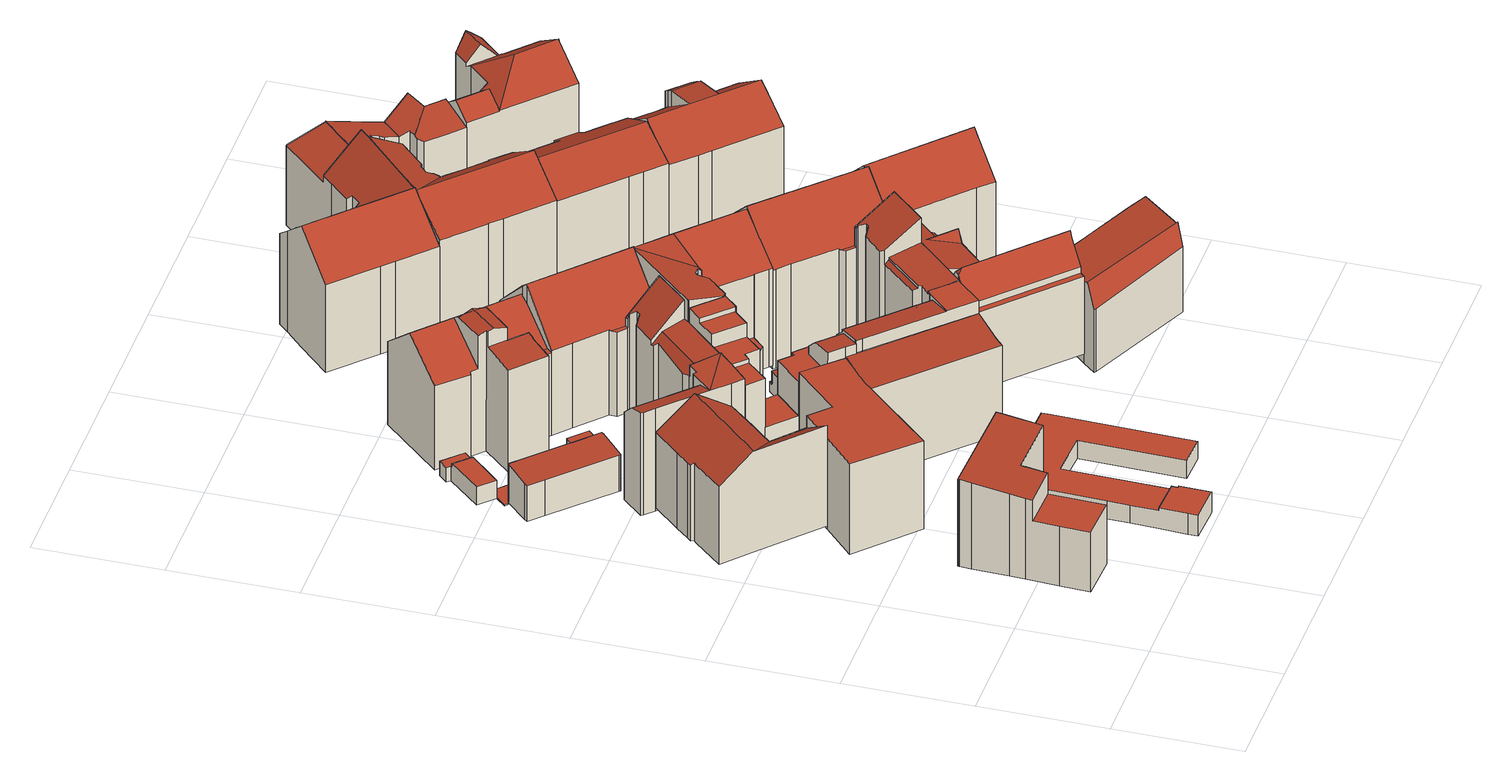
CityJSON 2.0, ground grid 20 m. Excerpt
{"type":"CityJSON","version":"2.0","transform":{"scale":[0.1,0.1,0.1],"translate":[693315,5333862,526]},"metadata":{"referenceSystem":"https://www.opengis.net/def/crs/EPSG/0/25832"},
"CityObjects":{
"building1":{"type":"Building","attributes":{"Gemeindeschluessel":"09162000","HoeheDach":"543.797","HoeheGrund":"528.721","Methode":"2000","NiedrigsteTraufeDesGebaeudes":"539.010","Geometrietyp2DReferenz":"3000","function":"31001_1000","roofType":"1000","measuredHeight":15.08,"storeysAboveGround":4},"geometry":[{"type":"MultiSurface","lod":"2","boundaries":[[[0,1,2,3]],[[4,5,6,7]],[[8,9,10,11]],[[12,13,5,4]],[[14,15,13,12]],[[16,17,18,19,20,8,11,21,22,23,14,12,4,7,24]],[[16,25,26,17]],[[23,27,15,14]],[[1,28,6,5,13,15,27,29,30,10,9,31,32,2]],[[0,3,33,26,25]],[[19,32,31,20]],[[17,26,33,18]],[[20,31,9,8]],[[0,25,16,24,28,1]],[[11,10,30,21]],[[21,30,29,22]],[[22,29,27,23]],[[7,6,28,24]],[[19,18,33,3,2,32]]],"semantics":{"surfaces":[{"type":"WallSurface"},{"type":"GroundSurface"},{"type":"RoofSurface"}],"values":[0,0,0,0,0,1,0,0,2,2,0,0,0,0,0,0,0,0,0]}}]},
"building2":{"type":"Building","attributes":{"Gemeindeschluessel":"09162000","HoeheDach":"545.971","HoeheGrund":"528.420","Methode":"1000","NiedrigsteTraufeDesGebaeudes":"541.492","Geometrietyp2DReferenz":"3000","function":"31001_1000","roofType":"3100","measuredHeight":17.55,"storeysAboveGround":4},"geometry":[{"type":"MultiSurface","lod":"2","boundaries":[[[34,35,36,37]],[[38,39,37,36]],[[40,41,42,43,44,45]],[[42,41,46,47]],[[47,46,35,34]],[[48,49,50,51]],[[52,38,36,53]],[[54,55,56,57]],[[58,59,39,38,52,60]],[[61,62,58,60,63,64,65,66,67]],[[57,56,49,48]],[[66,68,55,54,69,67]],[[47,34,37,39,59,58,62,61,67,69,54,57,48,51,44,43,42]],[[65,70,40,45,50,49,56,55,68,66]],[[64,53,36,35,46,41,40,70,65]],[[51,50,45,44]],[[63,60,52,53,64]]],"semantics":{"surfaces":[{"type":"WallSurface"},{"type":"RoofSurface"},{"type":"GroundSurface"}],"values":[0,0,0,0,0,0,1,0,0,0,0,0,2,1,1,0,1]}}]},
"building3":{"type":"Building","attributes":{"Gemeindeschluessel":"09162000","HoeheDach":"543.574","HoeheGrund":"527.935","Methode":"2000","NiedrigsteTraufeDesGebaeudes":"543.167","Geometrietyp2DReferenz":"3000","function":"31001_9998","roofType":"1000","measuredHeight":15.64,"storeysAboveGround":4},"geometry":[{"type":"MultiSurface","lod":"2","boundaries":[[[71,72,73,74,75,76,77,78,79,80]],[[81,82,83,84,85,86,87,88,89,90]],[[77,84,83,78]],[[73,88,87,74]],[[72,89,88,73]],[[71,90,89,72]],[[78,83,82,79]],[[74,87,86,75]],[[79,82,81,80]],[[75,86,85,76]],[[76,85,84,77]],[[80,81,90,71]]],"semantics":{"surfaces":[{"type":"GroundSurface"},{"type":"RoofSurface"},{"type":"WallSurface"}],"values":[0,1,2,2,2,2,2,2,2,2,2,2]}}]},
"building4":{"type":"Building","attributes":{"Gemeindeschluessel":"09162000","HoeheDach":"534.843","HoeheGrund":"527.980","Methode":"1000","NiedrigsteTraufeDesGebaeudes":"534.165","Geometrietyp2DReferenz":"3000","function":"31001_9998","roofType":"1000","measuredHeight":6.86,"storeysAboveGround":2},"geometry":[{"type":"MultiSurface","lod":"2","boundaries":[[[91,92,93,94]],[[95,96,97,98]],[[99,100,101,102,103,104,105,95,98,106,107,91,94]],[[103,108,109,104]],[[93,92,110,111,97,96,112,109,108,113,114,115,116]],[[106,111,110,107]],[[105,112,96,95]],[[102,113,108,103]],[[101,114,113,102]],[[98,97,111,106]],[[104,109,112,105]],[[107,110,92,91]],[[99,116,115,100]],[[100,115,114,101]],[[94,93,116,99]]],"semantics":{"surfaces":[{"type":"WallSurface"},{"type":"GroundSurface"},{"type":"RoofSurface"}],"values":[0,0,1,0,2,0,0,0,0,0,0,0,0,0,0]}}]},
"building5":{"type":"Building","attributes":{"Gemeindeschluessel":"09162000","HoeheDach":"532.350","HoeheGrund":"528.770","Methode":"2000","NiedrigsteTraufeDesGebaeudes":"531.860","Geometrietyp2DReferenz":"3000","function":"31001_2000","roofType":"1000","measuredHeight":3.58},"geometry":[{"type":"MultiSurface","lod":"2","boundaries":[[[117,118,119,120]],[[121,122,123,124,125,126,127,128,129,130,131,132,133,134,135,136]],[[137,138,139,140,141,142]],[[143,144,145,146,118,117]],[[147,126,125,148]],[[139,138,145,144]],[[149,130,129,150]],[[119,151,136,135,152,153,120]],[[152,135,134,154]],[[150,129,128,155]],[[125,124,156,148]],[[157,131,130,149]],[[136,151,158,121]],[[147,159,155,128,127,126]],[[156,124,123,160]],[[141,161,162,160,123,122,121,158,142]],[[163,132,131,157]],[[150,155,159,147,148,156,160,162,161,141,140,139,144,143,117,120,153,152,154,164,163,157,149]],[[146,145,138,137,142,158,151,119,118]],[[134,133,132,163,164,154]]],"semantics":{"surfaces":[{"type":"WallSurface"},{"type":"RoofSurface"},{"type":"GroundSurface"}],"values":[0,1,0,0,0,0,0,0,0,0,0,0,0,0,0,0,0,2,1,0]}}]},
"building6":{"type":"Building","attributes":{"Gemeindeschluessel":"09162000","HoeheDach":"530.840","HoeheGrund":"527.730","Methode":"2000","NiedrigsteTraufeDesGebaeudes":"530.220","Geometrietyp2DReferenz":"3000","function":"31001_2000","roofType":"1000","measuredHeight":3.11},"geometry":[{"type":"MultiSurface","lod":"2","boundaries":[[[165,166,167,168]],[[169,170,171,172,173,174,175]],[[169,175,166,165]],[[176,177,173,172,178,179,180]],[[181,176,180,182]],[[167,183,177,176,181,184,168]],[[185,179,178,186]],[[182,180,179,185]],[[177,183,174,173]],[[171,170,169,165,168,184,181,182,185,186]],[[166,175,174,183,167]],[[186,178,172,171]]],"semantics":{"surfaces":[{"type":"WallSurface"},{"type":"RoofSurface"},{"type":"GroundSurface"}],"values":[0,0,0,1,0,0,0,0,0,2,1,0]}}]},
"building7":{"type":"Building","attributes":{"Gemeindeschluessel":"09162000","HoeheDach":"531.437","HoeheGrund":"527.657","Methode":"9999","NiedrigsteTraufeDesGebaeudes":"527.860","Geometrietyp2DReferenz":"3000","function":"31001_2000","roofType":"1000","measuredHeight":3.78},"geometry":[{"type":"MultiSurface","lod":"2","boundaries":[[[187,188,189,190,191,192]],[[190,189,193,194]],[[195,196,197,198]],[[199,200,201,202]],[[169,195,198,203,187,192,199,202,165]],[[169,204,194,193,196,195]],[[192,191,200,199]],[[165,205,204,169]],[[200,191,190,194,204,205,201]],[[188,206,197,196,193,189]],[[198,197,206,203]],[[203,206,188,187]],[[202,201,205,165]]],"semantics":{"surfaces":[{"type":"WallSurface"},{"type":"GroundSurface"},{"type":"RoofSurface"}],"values":[0,0,0,0,1,0,0,0,2,2,0,0,0]}}]},
"building8":{"type":"Building","attributes":{"Gemeindeschluessel":"09162000","HoeheDach":"531.161","HoeheGrund":"528.140","Methode":"1000","NiedrigsteTraufeDesGebaeudes":"531.161","Geometrietyp2DReferenz":"3000","function":"31001_2000","roofType":"1000","measuredHeight":3.02},"geometry":[{"type":"MultiSurface","lod":"2","boundaries":[[[207,208,209,210]],[[211,212,213,214]],[[209,208,213,212,215,216,217,218]],[[219,218,217,220]],[[221,216,215,222]],[[210,209,218,219]],[[222,215,212,211]],[[214,213,208,207]],[[220,217,216,221]],[[219,220,221,222,211,214,207,210]]],"semantics":{"surfaces":[{"type":"WallSurface"},{"type":"RoofSurface"},{"type":"GroundSurface"}],"values":[0,0,1,0,0,0,0,0,0,2]}}]},
"building9":{"type":"Building","attributes":{"Gemeindeschluessel":"09162000","HoeheDach":"535.670","HoeheGrund":"527.863","Methode":"2000","NiedrigsteTraufeDesGebaeudes":"535.670","Geometrietyp2DReferenz":"3000","function":"31001_9998","roofType":"1000","measuredHeight":7.81,"storeysAboveGround":2},"geometry":[{"type":"MultiSurface","lod":"2","boundaries":[[[223,224,225,226,227,228,229]],[[223,230,231,224]],[[227,232,233,228]],[[229,234,230,223]],[[232,227,226,235]],[[230,234,233,232,235,236,231]],[[228,233,234,229]],[[231,236,235,226,225,224]]],"semantics":{"surfaces":[{"type":"GroundSurface"},{"type":"WallSurface"},{"type":"RoofSurface"}],"values":[0,1,1,1,1,2,1,1]}}]},
"building10":{"type":"Building","attributes":{"Gemeindeschluessel":"09162000","HoeheDach":"545.076","HoeheGrund":"527.188","Methode":"2000","NiedrigsteTraufeDesGebaeudes":"541.640","Geometrietyp2DReferenz":"3000","function":"31001_9998","roofType":"1000","measuredHeight":17.89,"storeysAboveGround":4},"geometry":[{"type":"MultiSurface","lod":"2","boundaries":[[[237,238,239,240]],[[241,242,243,244,245]],[[241,245,246,247]],[[237,240,248,249,250,251,252,253,254,255,256]],[[249,257,258,250]],[[246,245,244,259,260]],[[252,261,262,253]],[[253,262,263,254]],[[251,264,261,252]],[[265,248,240,239]],[[254,263,247,255]],[[265,239,238,259,244,243]],[[241,247,263,262,261,264,258,257,242]],[[249,248,265,243,242,257]],[[237,256,260,259,238]],[[250,258,264,251]],[[256,255,247,246,260]]],"semantics":{"surfaces":[{"type":"WallSurface"},{"type":"GroundSurface"},{"type":"RoofSurface"}],"values":[0,0,0,1,0,2,0,0,0,0,0,2,2,0,0,0,0]}}]},
"building11":{"type":"Building","attributes":{"Gemeindeschluessel":"09162000","HoeheDach":"548.130","HoeheGrund":"527.167","Methode":"2000","NiedrigsteTraufeDesGebaeudes":"544.210","Geometrietyp2DReferenz":"3000","function":"31001_9998","roofType":"1000","measuredHeight":20.96,"storeysAboveGround":4},"geometry":[{"type":"MultiSurface","lod":"2","boundaries":[[[266,267,268,269]],[[270,271,272,273]],[[274,275,276,277,278,279]],[[280,281,282,283]],[[284,285,286,287,288,289,290,291,292,293]],[[294,295,272,271,276,275,274]],[[296,297,298,299]],[[298,283,282,300,301,302,303,267,266,304,305,306,299]],[[291,290,302,301]],[[290,289,303,302]],[[284,293,307,308]],[[297,280,283,298]],[[289,288,279,278,277,309,268,267,303]],[[292,291,301,300]],[[281,310,307,293,292,300,282]],[[268,309,277,276,271,270,311,312,269]],[[313,314,315,287,286,285,284,308,316,317,296,299,306,305,304,266,269,312,311,270,273]],[[296,317,316,310,281,280,297]],[[308,307,310,316]],[[315,314,294,274,279,288,287]],[[314,313,273,272,295,294]]],"semantics":{"surfaces":[{"type":"WallSurface"},{"type":"RoofSurface"},{"type":"GroundSurface"}],"values":[0,0,0,0,0,1,0,0,1,0,0,1,1,0,1,0,2,0,0,0,0]}}]},
"building12":{"type":"Building","attributes":{"Gemeindeschluessel":"09162000","HoeheDach":"543.468","HoeheGrund":"527.740","Methode":"2000","NiedrigsteTraufeDesGebaeudes":"543.067","Geometrietyp2DReferenz":"3000","function":"31001_9998","roofType":"1000","measuredHeight":15.73,"storeysAboveGround":4},"geometry":[{"type":"MultiSurface","lod":"2","boundaries":[[[318,319,320,321]],[[322,323,324,325]],[[326,327,320,319]],[[325,324,327,326]],[[328,329,330,331]],[[329,332,333,330]],[[332,318,321,333]],[[322,328,331,323]],[[330,333,321,320,327,324,323,331]],[[332,329,328,322,325,326,319,318]]],"semantics":{"surfaces":[{"type":"WallSurface"},{"type":"RoofSurface"},{"type":"GroundSurface"}],"values":[0,0,0,0,0,0,0,0,1,2]}}]},
"building13":{"type":"Building","attributes":{"Gemeindeschluessel":"09162000","HoeheDach":"549.740","HoeheGrund":"527.782","Methode":"2000","NiedrigsteTraufeDesGebaeudes":"542.410","Geometrietyp2DReferenz":"3000","function":"31001_9998","roofType":"3100","measuredHeight":21.96,"storeysAboveGround":4},"geometry":[{"type":"MultiSurface","lod":"2","boundaries":[[[334,335,336,337,338,339]],[[340,341,342,343]],[[344,345,346,347]],[[348,349,350,351]],[[352,353,354,355]],[[356,357,336,335]],[[358,359,360,361,362,363]],[[355,354,341,340]],[[364,343,342,365,366]],[[367,368,369,363,362,370]],[[334,339,371,372]],[[373,374,375,376]],[[377,378,357,356]],[[344,351,350,379,380,345]],[[352,376,375,381,353]],[[382,383,384,385]],[[386,338,337,387,388]],[[389,390,391,392,369,368]],[[393,361,360,394]],[[365,342,341,354,353,381]],[[345,380,395,396,346]],[[394,360,359,397]],[[398,385,384,399,400]],[[380,379,401,395]],[[397,359,358,402]],[[364,403,404,393,394,397,402,405,382,385,398,406,407,390,389,408,377,356,335,334,372,348,351,344,347,409,410,373,376,352,355,340,343]],[[408,389,368,367,411,412]],[[408,412,378,377]],[[398,400,413,406]],[[409,347,346,396,414]],[[405,402,358,363,415]],[[372,371,349,348]],[[416,388,387,417,418]],[[410,419,374,373]],[[420,392,391,421,413,400,399]],[[407,421,391,390]],[[395,401,422,423]],[[409,414,419,410]],[[405,415,383,382]],[[369,392,420,363]],[[420,399,384,383,415,363]],[[403,364,366,423,422,386,388,416]],[[406,413,421,407]],[[404,403,416,418,370,362,361,393]],[[417,387,337,336,357,378,412,411]],[[419,414,396,395,423,366,365,381,375,374]],[[367,370,418,417,411]],[[386,422,401,379,350,349,371,339,338]]],"semantics":{"surfaces":[{"type":"WallSurface"},{"type":"RoofSurface"},{"type":"GroundSurface"}],"values":[0,0,0,0,0,0,1,0,0,1,0,0,0,0,0,0,0,0,0,1,1,0,0,0,0,2,0,0,0,0,0,0,1,0,1,0,0,0,0,0,1,0,0,0,1,1,0,1]}}]},
"building14":{"type":"Building","attributes":{"Gemeindeschluessel":"09162000","HoeheDach":"549.030","HoeheGrund":"527.792","Methode":"2000","NiedrigsteTraufeDesGebaeudes":"542.230","Geometrietyp2DReferenz":"3000","function":"31001_9998","roofType":"2100","measuredHeight":21.24,"storeysAboveGround":4},"geometry":[{"type":"MultiSurface","lod":"2","boundaries":[[[373,376,424,425,426]],[[352,376,373,427,428,429,430,431,432,433,434,355]],[[435,436,437,438]],[[439,440,441,442]],[[352,443,424,376]],[[431,444,445,432]],[[435,446,447,448,449,450]],[[434,449,448,355]],[[451,452,440,439]],[[430,429,453,454,455,456]],[[451,439,425,424,443,447,446]],[[432,445,457,433]],[[456,455,458,459,438,437]],[[460,461,459,458]],[[428,462,453,429]],[[435,450,457,445,444,436]],[[454,452,460,458,455]],[[451,446,461,460,452]],[[461,438,459]],[[461,446,435,438]],[[352,355,448,447,443]],[[426,425,439,442]],[[434,433,457,450,449]],[[427,463,462,428]],[[431,430,456,437,436,444]],[[427,373,426,442,441,463]],[[454,453,462,463,441,440,452]]],"semantics":{"surfaces":[{"type":"WallSurface"},{"type":"GroundSurface"},{"type":"RoofSurface"}],"values":[0,1,0,0,0,0,2,0,0,0,2,0,2,2,0,2,0,0,0,2,0,2,0,0,0,0,2]}}]},
"building15":{"type":"Building","attributes":{"Gemeindeschluessel":"09162000","HoeheDach":"531.441","HoeheGrund":"526.740","Methode":"1000","NiedrigsteTraufeDesGebaeudes":"531.441","Geometrietyp2DReferenz":"3000","function":"31001_2000","roofType":"1000","measuredHeight":4.7},"geometry":[{"type":"MultiSurface","lod":"2","boundaries":[[[464,465,466,467]],[[468,469,470,471]],[[472,473,465,464]],[[471,472,464,467,468]],[[467,466,469,468]],[[469,466,465,473,470]],[[471,470,473,472]]],"semantics":{"surfaces":[{"type":"WallSurface"},{"type":"GroundSurface"},{"type":"RoofSurface"}],"values":[0,0,0,1,0,2,0]}}]},
"building16":{"type":"Building","attributes":{"Gemeindeschluessel":"09162000","HoeheDach":"531.336","HoeheGrund":"526.130","Methode":"1000","NiedrigsteTraufeDesGebaeudes":"531.336","Geometrietyp2DReferenz":"3000","function":"51009_1610","roofType":"1000","measuredHeight":5.21},"geometry":[{"type":"MultiSurface","lod":"2","boundaries":[[[474,475,476,477]],[[478,479,480,481]],[[481,480,475,474]],[[481,474,477,478]],[[479,476,475,480]],[[477,476,479,478]]],"semantics":{"surfaces":[{"type":"WallSurface"},{"type":"GroundSurface"},{"type":"RoofSurface"}],"values":[0,0,0,1,2,0]}}]},
"building17":{"type":"Building","attributes":{"Gemeindeschluessel":"09162000","HoeheDach":"530.430","HoeheGrund":"526.320","Methode":"2000","NiedrigsteTraufeDesGebaeudes":"528.020","Geometrietyp2DReferenz":"3000","function":"51009_1610","roofType":"1000","measuredHeight":4.11},"geometry":[{"type":"MultiSurface","lod":"2","boundaries":[[[482,483,484,485]],[[486,487,488,489]],[[485,484,487,486,490,491]],[[485,491,492,482]],[[491,490,493,492]],[[483,488,487,484]],[[492,493,489,488,483,482]],[[489,493,490,486]]],"semantics":{"surfaces":[{"type":"WallSurface"},{"type":"GroundSurface"},{"type":"RoofSurface"}],"values":[0,0,0,1,0,2,0,2]}}]},
"building18":{"type":"Building","attributes":{"Gemeindeschluessel":"09162000","HoeheDach":"549.620","HoeheGrund":"526.682","Methode":"2000","NiedrigsteTraufeDesGebaeudes":"532.744","Geometrietyp2DReferenz":"3000","function":"31001_9998","roofType":"2100","measuredHeight":22.94,"storeysAboveGround":4},"geometry":[{"type":"MultiSurface","lod":"2","boundaries":[[[494,495,496,497,498,499,500]],[[497,501,502,503,504,505,498]],[[506,502,501,507]],[[508,500,499,509]],[[510,509,499,498,511,512]],[[513,496,495,514]],[[515,494,500,508,516]],[[517,518,519,520]],[[521,522,523,524]],[[525,526,527,528]],[[529,504,503,530]],[[531,532,533,534,523,522,535,527,526,536,512,511,537]],[[538,539,518,517]],[[524,523,534,540]],[[541,520,519,510,512]],[[513,514,515,516,542,543,544,545,538,517,520,541,546,525,528,547,521,524,540,548,549,550,529,530,506,507]],[[531,550,549,532]],[[528,527,535,547]],[[547,535,522,521]],[[519,518,539,551,552,553,554,508,509,510]],[[516,508,554,542]],[[513,507,501,497,496]],[[498,505,537,511]],[[543,553,552,544]],[[540,534,533,548]],[[542,554,553,543]],[[530,503,502,506]],[[546,536,526,525]],[[529,550,531,537,505,504]],[[545,551,539,538]],[[494,515,514,495]],[[548,533,532,549]],[[544,552,551,545]],[[541,512,536,546]]],"semantics":{"surfaces":[{"type":"RoofSurface"},{"type":"WallSurface"},{"type":"GroundSurface"}],"values":[0,0,1,1,1,1,1,1,1,1,1,0,1,1,1,2,1,1,1,0,1,1,0,1,1,1,1,1,1,1,1,1,1,1]}}]},
"building19":{"type":"Building","attributes":{"Gemeindeschluessel":"09162000","HoeheDach":"550.238","HoeheGrund":"526.066","Methode":"2000","NiedrigsteTraufeDesGebaeudes":"543.070","Geometrietyp2DReferenz":"3000","function":"31001_9998","roofType":"3100","measuredHeight":24.17,"storeysAboveGround":4},"geometry":[{"type":"MultiSurface","lod":"2","boundaries":[[[555,556,557,558]],[[559,560,561,562]],[[563,564,565,566]],[[567,568,569,570]],[[571,572,573,574,575,576]],[[577,578,579,580]],[[581,582,583,584,585,586]],[[569,568,587,588,589,590,591,592,593,594]],[[595,587,568,567]],[[596,597,598,599,600,601,602,603,604,585,584,605,606,607,563,566,608,559,562,609,610,595,567,570,611,555,558,612,613,614,615]],[[609,616,617,610]],[[614,618,619,615]],[[555,611,594,593,556]],[[603,620,621,604]],[[622,623,624]],[[582,581,580,579,625,626]],[[627,628,575,574]],[[595,610,617,588,587]],[[607,573,572,564,563]],[[624,623,629,576,575,628,630,631]],[[608,632,560,559]],[[592,619,618,633,634,557,556,593]],[[604,621,586,585]],[[582,626,635,622,624,636,583]],[[631,636,624]],[[609,562,561,637,616]],[[558,557,634,612]],[[601,638,639,602]],[[627,574,573,640]],[[616,637,641,589]],[[577,580,581,586,621,620]],[[589,641,642,590]],[[605,584,583,636,631,630]],[[597,596,591,590,642,571,576,629]],[[613,633,618,614]],[[606,640,573,607]],[[616,589,588,617]],[[596,615,619,592,591]],[[603,602,639,578,577,620]],[[600,643,638,601]],[[578,639,638,643,625,579]],[[566,565,632,608]],[[597,629,623,622,635,599,598]],[[606,605,630,628,627,640]],[[600,599,635,626,625,643]],[[570,569,594,611]],[[612,634,633,613]],[[571,642,641,637,561,560,632,565,564,572]]],"semantics":{"surfaces":[{"type":"WallSurface"},{"type":"RoofSurface"},{"type":"GroundSurface"}],"values":[0,0,0,0,0,0,0,1,0,2,0,0,0,0,0,0,0,0,0,1,0,1,0,1,0,0,0,0,1,0,1,0,0,0,0,0,1,0,0,0,1,0,0,0,0,0,0,1]}}]},
"building20":{"type":"Building","attributes":{"Gemeindeschluessel":"09162000","HoeheDach":"547.530","HoeheGrund":"528.353","Methode":"2000","NiedrigsteTraufeDesGebaeudes":"541.880","Geometrietyp2DReferenz":"3000","function":"31001_9998","roofType":"3300","measuredHeight":19.18,"storeysAboveGround":4},"geometry":[{"type":"MultiSurface","lod":"2","boundaries":[[[644,645,646,647,648,649,650]],[[651,652,653,654,655,656,657,658,659]],[[653,652,660,661,662,663]],[[644,664,665,666,667,668,645]],[[669,670,671]],[[672,667,666,673]],[[659,658,671,674]],[[669,648,647]],[[675,676,677,678]],[[679,680,663,662,681,678,677,682]],[[683,684,685,676,675,686,661,660]],[[676,685,682,677]],[[681,662,661,686]],[[657,687,655,654,680,679,649,648,669,671,658]],[[688,689,690,672,673,691]],[[692,670,669,647,646,693,694]],[[684,650,649,679,682,685]],[[672,690,694,693,668,667]],[[683,651,659,674,695,689,688,664,644,650,684]],[[692,694,690,689,695]],[[656,655,687]],[[686,675,678,681]],[[688,691,665,664]],[[670,692,695,674,671]],[[693,646,645,668]],[[657,656,687]],[[683,660,652,651]],[[663,680,654,653]],[[666,665,691,673]]],"semantics":{"surfaces":[{"type":"WallSurface"},{"type":"RoofSurface"},{"type":"GroundSurface"}],"values":[0,0,1,0,0,0,0,0,0,0,0,1,0,1,0,1,0,1,2,0,1,1,0,0,1,1,0,0,1]}}]},
"building21":{"type":"Building","attributes":{"Gemeindeschluessel":"09162000","HoeheDach":"541.450","HoeheGrund":"526.767","Methode":"1000","NiedrigsteTraufeDesGebaeudes":"537.653","Geometrietyp2DReferenz":"3000","function":"31001_9998","roofType":"1000","measuredHeight":14.68,"storeysAboveGround":5},"geometry":[{"type":"MultiSurface","lod":"2","boundaries":[[[696,697,698,699,700,701,702,703,704,705]],[[704,706,707,705]],[[700,708,709,701]],[[707,706,710,711,712]],[[696,712,711,713,714,697]],[[703,715,716,710,706,704]],[[716,715,717,709,708,718,719,714,713]],[[698,719,718,699]],[[699,718,708,700]],[[713,711,710,716]],[[705,707,712,696]],[[702,717,715,703]],[[697,714,719,698]],[[701,709,717,702]]],"semantics":{"surfaces":[{"type":"GroundSurface"},{"type":"WallSurface"},{"type":"RoofSurface"}],"values":[0,1,1,2,1,1,2,1,1,1,1,1,1,1]}}]},
"building22":{"type":"Building","attributes":{"Gemeindeschluessel":"09162000","HoeheDach":"529.158","HoeheGrund":"527.042","Methode":"2000","NiedrigsteTraufeDesGebaeudes":"529.158","Geometrietyp2DReferenz":"3000","function":"31001_2000","roofType":"1000","measuredHeight":2.12},"geometry":[{"type":"MultiSurface","lod":"2","boundaries":[[[720,721,722,723]],[[720,724,725,721]],[[721,725,726,722]],[[727,726,725,724]],[[723,727,724,720]],[[722,726,727,723]]],"semantics":{"surfaces":[{"type":"GroundSurface"},{"type":"WallSurface"},{"type":"RoofSurface"}],"values":[0,1,1,2,1,1]}}]},
"building23":{"type":"Building","attributes":{"Gemeindeschluessel":"09162000","HoeheDach":"549.160","HoeheGrund":"528.100","Methode":"2000","NiedrigsteTraufeDesGebaeudes":"541.951","Geometrietyp2DReferenz":"3000","function":"31001_9998","roofType":"3100","measuredHeight":21.06,"storeysAboveGround":4},"geometry":[{"type":"MultiSurface","lod":"2","boundaries":[[[728,729,730,731,732,733,734,735,736,737,738,739,740]],[[741,740,739,742,743,744]],[[745,746,747,748]],[[749,750,751,752,753,754,755]],[[756,748,747,757,758,759]],[[760,761,762,763,764,765]],[[766,754,753,767,768,769]],[[745,770,771,772,749,755,773,730,729,746]],[[730,773,755,754,766,769,774,775,762,761,760,731]],[[776,752,751,777,778,779]],[[780,733,732,781]],[[731,760,765,782,781,732]],[[783,775,774,784]],[[750,749,772,771,770,745,748,756,759,785,744,743,742,786,787,788,789,790,780,781,782,765,764,763,783,784,791,778,777,751]],[[734,733,780,790,789,735]],[[742,739,738,786]],[[774,769,768,779,778,791,784]],[[759,758,792,785]],[[763,762,775,783]],[[786,738,737,787]],[[737,736,735,789,788,787]],[[785,792,741,744]],[[767,753,752,776,779,768]],[[792,758,757,747,746,729,728,740,741]]],"semantics":{"surfaces":[{"type":"RoofSurface"},{"type":"WallSurface"},{"type":"GroundSurface"}],"values":[0,1,1,1,1,1,1,1,0,1,1,1,1,2,1,1,1,1,1,1,1,1,0,0]}}]},
"building24":{"type":"Building","attributes":{"Gemeindeschluessel":"09162000","HoeheDach":"549.607","HoeheGrund":"528.720","Methode":"1000","NiedrigsteTraufeDesGebaeudes":"543.733","Geometrietyp2DReferenz":"3000","function":"31001_9998","roofType":"3100","measuredHeight":20.89,"storeysAboveGround":4},"geometry":[{"type":"MultiSurface","lod":"2","boundaries":[[[793,794,795,796]],[[797,798,799,800,801,802,803,804,793,796,805,806,807,808,809]],[[799,810,811,800]],[[812,813,814,811,810,815,795,794,816]],[[800,811,814,801]],[[799,798,797,809,817,818,815,810]],[[802,813,812,803]],[[803,812,816,804]],[[801,814,813,802]],[[815,818,817,819,820,821,822,795]],[[805,822,821,806]],[[819,817,809,808,807,820]],[[804,816,794,793]],[[806,821,820,807]],[[795,822,805,796]]],"semantics":{"surfaces":[{"type":"WallSurface"},{"type":"GroundSurface"},{"type":"RoofSurface"}],"values":[0,1,0,2,0,0,0,0,0,2,0,0,0,0,0]}}]},
"building25":{"type":"Building","attributes":{"Gemeindeschluessel":"09162000","HoeheDach":"548.970","HoeheGrund":"528.110","Methode":"2000","NiedrigsteTraufeDesGebaeudes":"540.902","Geometrietyp2DReferenz":"3000","function":"31001_9998","roofType":"3100","measuredHeight":20.86,"storeysAboveGround":5},"geometry":[{"type":"MultiSurface","lod":"2","boundaries":[[[823,824,825,826]],[[827,828,829,830,831,832]],[[833,834,835,836]],[[837,838,839,840,841,842,843,844,845,833,836,823,826,846,847,831,830,829,848,849,850,851,852,853,854,855,856,857,748,745,858,859,860,749,861,751,862,863]],[[850,864,865,851]],[[748,866,867,745]],[[868,869,870,865,864,871,872,828,827,832,873,874,875]],[[867,875,874,876,877,749,860,859,858,745]],[[873,878,825,824,835,834,879,880,881,877,876,874]],[[882,883,884,885,869,868,875,867,866]],[[878,873,832,831,847,846,826,825]],[[836,835,824,823]],[[854,853,852,870,869,885]],[[841,886,887,842]],[[855,884,883,856]],[[840,888,886,841]],[[842,887,889,843]],[[890,889,887,886,888,891,892,893,894,895,896,897]],[[863,894,893,837]],[[854,885,884,855]],[[851,865,870,852]],[[857,856,883,882,866,748]],[[845,879,834,833]],[[849,871,864,850]],[[838,837,893,892,891,839]],[[839,891,888,840]],[[848,872,871,849]],[[845,844,843,889,890,880,879]],[[877,881,897,896,751,861,749]],[[829,828,872,848]],[[897,881,880,890]],[[895,894,863,862,751,896]]],"semantics":{"surfaces":[{"type":"WallSurface"},{"type":"GroundSurface"},{"type":"RoofSurface"}],"values":[0,0,0,1,0,0,2,0,2,2,0,0,0,0,0,0,0,2,0,0,0,0,0,0,0,0,0,0,0,0,0,0]}}]},
"building26":{"type":"Building","attributes":{"Gemeindeschluessel":"09162000","HoeheDach":"547.740","HoeheGrund":"528.520","Methode":"2000","NiedrigsteTraufeDesGebaeudes":"543.617","Geometrietyp2DReferenz":"3000","function":"31001_1000","roofType":"3100","measuredHeight":19.22,"storeysAboveGround":5},"geometry":[{"type":"MultiSurface","lod":"2","boundaries":[[[898,899,900,901]],[[902,903,904,898,901,905,906,907,908,909,910,911,912,913,914,915,916]],[[917,916,915,918]],[[904,903,902,916,917,919,920,921]],[[911,922,923,912]],[[905,924,925,906]],[[901,900,924,905]],[[914,913,912,923,926,927]],[[904,921,899,898]],[[928,929,922,911,910,909]],[[908,930,928,909]],[[924,900,899,921,920,931,925]],[[925,931,930,908,907,906]],[[914,927,918,915]],[[920,919,917,918,927,926,923,922,929,928,930,931]]],"semantics":{"surfaces":[{"type":"WallSurface"},{"type":"GroundSurface"},{"type":"RoofSurface"}],"values":[0,1,0,0,0,0,0,0,0,0,0,2,0,0,2]}}]},
"building27":{"type":"Building","attributes":{"Gemeindeschluessel":"09162000","HoeheDach":"530.985","HoeheGrund":"528.350","Methode":"1000","NiedrigsteTraufeDesGebaeudes":"530.398","Geometrietyp2DReferenz":"3000","function":"31001_2000","roofType":"1000","measuredHeight":2.63},"geometry":[{"type":"MultiSurface","lod":"2","boundaries":[[[932,933,934,935]],[[936,934,933,937]],[[937,933,932,938]],[[939,935,934,936]],[[938,932,935,939]],[[939,936,937,938]]],"semantics":{"surfaces":[{"type":"RoofSurface"},{"type":"WallSurface"},{"type":"GroundSurface"}],"values":[0,1,1,1,1,2]}}]},
"building28":{"type":"Building","attributes":{"Gemeindeschluessel":"09162000","HoeheDach":"534.437","HoeheGrund":"528.437","Methode":"3220","NiedrigsteTraufeDesGebaeudes":"534.437","Geometrietyp2DReferenz":"3000","function":"31001_2000","roofType":"9999","measuredHeight":6},"geometry":[{"type":"MultiSurface","lod":"2","boundaries":[[[940,941,942,943]],[[941,944,945,942]],[[940,946,944,941]],[[946,940,943,947]],[[944,946,947,945]],[[942,945,947,943]]],"semantics":{"surfaces":[{"type":"WallSurface"},{"type":"RoofSurface"},{"type":"GroundSurface"}],"values":[0,0,1,0,0,2]}}]},
"building29":{"type":"Building","attributes":{"Gemeindeschluessel":"09162000","HoeheDach":"548.241","HoeheGrund":"528.590","Methode":"2000","NiedrigsteTraufeDesGebaeudes":"543.777","Geometrietyp2DReferenz":"3000","function":"31001_9998","roofType":"2100","measuredHeight":19.65,"storeysAboveGround":4},"geometry":[{"type":"MultiSurface","lod":"2","boundaries":[[[948,949,950]],[[951,952,953,954]],[[955,956,949,948]],[[957,958,959,960]],[[961,962,958,957]],[[950,949,963,964]],[[965,966,967,968,969]],[[970,971,972,973]],[[969,968,952,951,956,955]],[[974,975,959,958,962,966,965,950,964,976]],[[967,961,957,960,977,978,979,980,972,971,953,952,968]],[[979,978,974,976,981]],[[975,977,960,959]],[[971,970,954,953]],[[964,963,982]],[[967,966,962,961]],[[964,982,983,984,981,976]],[[969,955,948,950,965]],[[979,981,984,980]],[[982,963,985,983]],[[972,980,984,983,985,973]],[[970,973,985,963,949,956,951,954]],[[974,978,977,975]]],"semantics":{"surfaces":[{"type":"WallSurface"},{"type":"RoofSurface"},{"type":"GroundSurface"}],"values":[0,0,0,0,0,1,0,0,0,1,2,0,0,0,0,0,1,1,0,0,0,1,0]}}]},
"building30":{"type":"Building","attributes":{"Gemeindeschluessel":"09162000","HoeheDach":"542.290","HoeheGrund":"528.170","Methode":"2000","NiedrigsteTraufeDesGebaeudes":"532.165","Geometrietyp2DReferenz":"3000","function":"31001_9998","roofType":"2100","measuredHeight":14.12,"storeysAboveGround":4},"geometry":[{"type":"MultiSurface","lod":"2","boundaries":[[[986,987,988,989,990,991]],[[992,993,994,995,996,997,998,999,894]],[[1000,1001,1002,1003,1004,1005,1006]],[[1007,1002,1001,1000,987,986,991,1008,1009,1010,1011,1012,1013,999,998,997,996]],[[1010,1014,893,1011]],[[1002,1007,996,995,1015,1003]],[[991,990,1016,1008]],[[993,992,1017,1018]],[[893,1019,1020,894,999,1013,1012,1011]],[[1014,1021,1017,992,894,1020,1019,893]],[[1004,1003,1015,995,994,993,1018]],[[989,988,1006,1005,1017,1021,1016,990]],[[1016,1021,1014,1010,1009,1008]],[[1000,1006,988,987]],[[1018,1017,1005,1004]]],"semantics":{"surfaces":[{"type":"WallSurface"},{"type":"GroundSurface"},{"type":"RoofSurface"}],"values":[0,0,0,1,0,0,0,0,0,2,2,2,0,0,0]}}]},
"building31":{"type":"Building","attributes":{"Gemeindeschluessel":"09162000","HoeheDach":"534.492","HoeheGrund":"528.492","Methode":"3220","NiedrigsteTraufeDesGebaeudes":"534.492","Geometrietyp2DReferenz":"3000","function":"31001_2000","roofType":"9999","measuredHeight":6},"geometry":[{"type":"MultiSurface","lod":"2","boundaries":[[[1022,1023,1024,1025]],[[1026,1027,1025,1024]],[[1028,1029,1023,1022]],[[1029,1026,1024,1023]],[[1027,1026,1029,1028]],[[1027,1028,1022,1025]]],"semantics":{"surfaces":[{"type":"GroundSurface"},{"type":"WallSurface"},{"type":"RoofSurface"}],"values":[0,1,1,1,2,1]}}]},
"building32":{"type":"Building","attributes":{"Gemeindeschluessel":"09162000","HoeheDach":"545.939","HoeheGrund":"528.190","Methode":"2000","NiedrigsteTraufeDesGebaeudes":"541.205","Geometrietyp2DReferenz":"3000","function":"31001_1000","roofType":"3200","measuredHeight":17.75,"storeysAboveGround":4},"geometry":[{"type":"MultiSurface","lod":"2","boundaries":[[[1030,1031,1032]],[[1033,1034,1035,1036,1037,1038,1039,1040,1041]],[[1042,1043,1044,1045,1046,1036,1035]],[[1047,1048,1049]],[[1037,1036,1046]],[[1050,1047,1049,1051,1052]],[[1040,1039,1053,1054,1055,1056,1057]],[[1049,1048,1058,1059,1060,1000,1051]],[[1061,1062,1045,1044]],[[1037,1046,1045,1062,1063,1064,1065]],[[1066,1063,1062,1061]],[[1059,1058,1040,1057]],[[1065,1064,1054,1053]],[[1064,1063,1066,1067,1055,1054]],[[1068,1069,1070,1031,1030,1071,987]],[[1030,1032,1050,1052,1071]],[[1043,1042,1072,1073,1074,1069,1068,987,1075,1000,1060,1059,1057,1056,1055,1067,1066,1061,1044]],[[1038,1037,1065,1053,1039]],[[1042,1035,1034,1072]],[[1071,1052,1051,1000,1075,987]],[[1074,1073,1072,1034,1033,1076]],[[1070,1076,1033,1041,1031]],[[1074,1076,1070,1069]],[[1041,1040,1058,1048,1047,1077,1032,1031]],[[1077,1047,1050,1032]]],"semantics":{"surfaces":[{"type":"WallSurface"},{"type":"RoofSurface"},{"type":"GroundSurface"}],"values":[0,1,0,0,0,1,0,0,0,1,0,0,1,0,0,1,2,0,0,0,0,1,0,1,0]}}]}
},
"vertices":[
[158,197,130],[158,197,166],[87,199,166],[87,199,130],[160,238,27],[160,238,170],[159,230,170],[159,230,27],[90,291,27],[90,291,176],[91,308,178],[91,308,27],[264,235,27],[264,235,170],[266,296,27],[266,296,177],[155,109,27],[83,112,27],[85,158,27],[88,210,27],[88,233,27],[91,309,27],[91,311,27],[266,305,27],[159,223,27],[155,109,130],[83,112,130],[266,305,178],[159,223,169],[91,311,178],[91,309,178],[88,233,170],[88,210,167],[85,158,130],
[150,619,24],[150,619,156],[137,604,155],[137,604,24],[185,562,155],[185,562,24],[160,721,200],[204,679,156],[204,679,24],[160,721,24],[114,765,24],[114,765,155],[167,637,156],[167,637,24],[55,701,24],[55,701,155],[73,721,155],[73,721,24],[184,561,155],[137,603,155],[51,690,24],[51,690,159],[49,694,155],[49,694,24],[138,518,24],[184,561,24],[138,518,199],[47,600,24],[94,558,24],[94,558,199],[47,600,199],[47,600,200],[4,639,159],[4,639,24],[46,685,159],[46,685,24],[90,646,200],
[87,470,19],[138,518,19],[185,562,19],[187,560,19],[218,533,19],[287,603,19],[342,550,19],[291,507,19],[280,495,19],[176,386,19],[176,386,172],[280,495,172],[291,507,172],[342,550,172],[287,603,174],[218,533,174],[187,560,176],[185,562,176],[138,518,176],[87,470,176],
[143,828,20],[143,828,82],[56,912,82],[56,912,20],[183,865,20],[183,865,88],[181,862,88],[181,862,20],[35,932,20],[39,937,20],[72,971,20],[92,952,20],[147,899,20],[165,882,20],[181,867,20],[146,826,20],[145,826,20],[147,899,88],[165,882,88],[145,826,82],[146,826,82],[181,867,88],[92,952,88],[72,971,88],[39,937,82],[35,932,82],
[257,3,28],[257,3,64],[257,18,64],[257,18,28],[316,60,59],[319,225,59],[319,226,59],[393,222,59],[389,59,59],[439,57,59],[443,220,59],[444,268,59],[444,281,59],[444,290,59],[269,296,59],[267,296,59],[264,227,59],[261,139,59],[260,105,59],[259,62,59],[318,50,64],[319,50,64],[319,50,28],[318,50,28],[315,50,28],[315,50,64],[316,1,28],[318,1,28],[318,1,64],[316,1,64],[439,57,28],[389,59,28],[444,290,28],[444,281,28],[259,62,64],[260,105,28],[259,62,28],[261,139,28],[444,268,28],[393,222,28],[269,296,28],[316,60,64],[443,220,28],[319,226,28],[316,60,28],[319,225,28],[267,296,28],[264,227,28],
[82,991,17],[82,991,48],[58,1014,48],[58,1014,17],[94,1004,17],[128,1040,17],[130,1042,17],[130,1042,42],[128,1040,42],[128,1040,48],[94,1004,48],[105,1066,42],[104,1064,42],[143,1056,42],[113,1085,42],[100,1071,42],[105,1066,17],[100,1071,17],[104,1064,48],[104,1064,17],[113,1085,17],[143,1056,17],
[147,899,17],[147,899,54],[122,923,54],[122,923,19],[92,952,19],[92,952,17],[150,953,45],[150,953,19],[175,929,17],[175,929,45],[193,913,45],[193,913,17],[72,971,17],[72,971,19],[67,975,19],[67,975,17],[165,882,17],[94,1004,19],[82,991,19],[165,882,54],
[183,865,21],[183,865,52],[181,867,52],[181,867,21],[190,854,21],[190,854,52],[181,862,52],[181,862,21],[231,898,52],[204,923,52],[193,913,52],[165,882,52],[165,882,21],[193,913,21],[204,923,21],[231,898,21],
[288,604,19],[248,642,19],[282,679,19],[287,684,19],[306,667,19],[307,669,19],[331,648,19],[288,604,97],[248,642,97],[306,667,97],[307,669,97],[331,648,97],[287,684,97],[282,679,97],
[356,540,12],[356,540,191],[354,538,191],[354,538,12],[359,610,156],[321,571,156],[321,571,191],[345,596,188],[359,610,170],[370,598,170],[370,598,156],[342,550,12],[287,603,12],[288,604,12],[331,648,12],[351,629,12],[356,634,12],[382,610,12],[370,598,12],[391,578,12],[287,603,156],[288,604,156],[378,564,188],[391,578,170],[351,629,156],[356,634,156],[382,610,156],[331,648,156],[342,550,191],
[332,779,12],[332,779,221],[373,739,221],[373,739,12],[380,739,12],[380,739,185],[388,731,185],[388,731,12],[354,716,185],[375,738,185],[376,739,185],[376,739,221],[375,738,221],[354,716,221],[278,675,182],[278,675,189],[255,698,189],[255,698,182],[307,669,12],[330,693,12],[352,717,12],[353,717,12],[353,717,221],[352,717,221],[352,717,213],[330,693,213],[330,693,189],[307,669,189],[365,705,185],[386,728,185],[248,642,12],[248,642,182],[224,664,182],[224,664,12],[289,733,189],[289,733,213],[311,757,213],[311,757,221],[311,757,12],[289,733,12],[255,698,12],[306,667,189],[306,667,12],[374,739,221],[287,684,189],[376,739,12],[374,739,12],[386,728,12],[365,705,12],[354,716,12],[287,684,12],[278,675,12],
[497,398,17],[361,531,17],[361,531,175],[497,398,175],[291,507,17],[291,507,171],[342,550,175],[342,550,17],[354,538,17],[354,538,175],[280,495,17],[436,346,17],[436,346,171],[280,495,171],[448,358,17],[448,358,172],
[324,855,18],[292,821,18],[292,821,173],[294,824,173],[294,824,181],[324,855,181],[377,1041,18],[377,1041,165],[483,944,165],[483,944,18],[336,871,18],[336,871,164],[323,883,164],[323,883,18],[343,860,18],[343,860,191],[343,871,184],[343,871,18],[306,1018,18],[306,1018,230],[350,1065,165],[350,1065,18],[292,813,18],[292,813,179],[204,679,196],[219,664,196],[245,691,199],[261,709,201],[265,712,201],[179,703,196],[430,888,18],[433,891,237],[430,888,233],[229,748,197],[216,734,197],[211,738,196],[265,713,201],[338,854,191],[338,854,18],[251,959,18],[251,959,165],[300,1010,235],[300,1010,18],[237,762,18],[237,762,174],[337,871,179],[337,871,164],[301,1012,237],[99,779,18],[99,779,196],[97,782,196],[97,782,18],[335,787,231],[307,812,190],[335,787,198],[216,734,18],[132,813,18],[132,813,170],[211,738,169],[261,709,18],[245,691,18],[341,876,164],[323,893,164],[219,664,18],[129,816,18],[115,801,189],[129,816,170],[341,876,179],[204,679,18],[330,781,18],[296,746,18],[114,765,18],[130,815,18],[131,814,18],[231,750,18],[323,895,18],[277,936,18],[229,748,177],[231,750,177],[130,815,170],[323,895,166],[114,765,196],[330,781,198],[238,739,190],[265,713,198],[277,936,165],[197,723,189],[131,814,170],[383,838,231],[383,838,164],
[300,1010,205],[260,968,162],[251,959,162],[227,980,18],[197,948,18],[147,993,18],[188,1038,18],[169,1056,18],[166,1054,18],[123,1095,18],[212,1191,18],[225,1096,214],[179,1047,165],[179,1047,223],[215,1086,223],[237,989,162],[237,989,201],[228,980,199],[228,980,162],[306,1018,212],[169,1056,165],[166,1054,162],[259,1065,214],[308,1020,214],[350,1065,162],[212,1191,162],[170,1146,214],[210,1013,162],[210,1013,201],[147,993,195],[186,1035,201],[186,1035,227],[188,1038,227],[123,1095,164],[193,1028,230],[232,1071,230],[210,1013,223],[249,1055,223],[197,948,195],[227,980,199],
[411,644,7],[411,644,54],[433,624,54],[433,624,7],[415,603,7],[415,603,54],[390,626,54],[390,626,7],[409,646,7],[409,646,54],
[450,636,1],[450,636,53],[490,600,53],[490,600,1],[454,562,1],[454,562,53],[415,599,53],[415,599,1],
[433,624,3],[433,624,39],[411,644,39],[411,644,3],[457,693,20],[457,693,44],[480,672,44],[480,672,20],[463,698,20],[463,698,3],[485,678,3],[485,678,20],
[498,731,176],[516,714,176],[520,710,176],[569,763,236],[481,846,236],[432,794,176],[497,732,176],[619,816,176],[615,820,176],[597,836,176],[483,944,176],[433,891,236],[615,820,7],[619,816,7],[497,732,67],[432,794,67],[426,788,67],[432,794,221],[426,788,221],[520,710,7],[516,714,7],[498,731,7],[497,732,7],[434,774,7],[434,774,67],[437,778,67],[437,778,7],[398,759,7],[398,759,221],[380,740,221],[380,740,7],[413,793,7],[413,793,224],[409,789,224],[409,789,7],[483,944,7],[597,836,7],[430,888,236],[330,781,236],[332,779,235],[373,739,222],[410,772,221],[426,794,222],[432,890,236],[435,757,7],[435,757,67],[373,739,7],[426,788,7],[479,713,7],[457,713,7],[429,740,7],[445,756,7],[426,794,7],[410,772,7],[332,779,7],[330,781,7],[430,888,7],[445,756,67],[429,740,67],[457,713,67],[479,713,67],
[619,816,1],[619,816,172],[623,811,171],[623,811,1],[616,600,1],[616,600,210],[615,612,205],[615,612,1],[566,565,1],[566,565,203],[595,594,204],[595,594,1],[542,690,1],[542,690,173],[524,706,172],[524,706,1],[609,516,242],[566,558,206],[566,558,182],[571,553,188],[571,553,192],[609,516,199],[381,567,188],[381,567,192],[487,464,192],[487,464,188],[493,470,179],[493,470,197],[494,469,197],[494,469,1],[488,486,1],[488,486,172],[598,635,173],[598,632,171],[614,616,171],[661,571,171],[678,590,196],[711,624,241],[569,763,241],[520,710,172],[598,635,1],[678,590,1],[536,440,1],[512,414,1],[497,398,1],[361,531,1],[354,538,1],[356,540,1],[391,578,1],[398,571,1],[514,488,1],[514,502,1],[566,558,1],[611,595,1],[610,612,1],[597,624,1],[520,710,1],[640,796,1],[761,678,1],[719,633,1],[712,626,1],[610,612,171],[597,624,171],[719,633,230],[712,626,240],[391,578,174],[398,571,174],[536,439,197],[536,439,199],[527,448,197],[460,435,196],[460,435,197],[514,493,188],[514,493,192],[536,440,199],[514,488,193],[500,474,192],[611,595,211],[761,678,172],[640,796,171],[497,398,197],[500,474,197],[610,612,203],[354,538,196],[356,540,196],[514,502,183],[614,616,203],[661,571,242],[361,531,196],
[536,440,24],[536,440,207],[543,446,207],[559,464,170],[559,464,198],[678,590,198],[678,590,24],[684,495,24],[684,495,160],[675,487,160],[675,487,171],[673,484,171],[667,478,192],[661,471,171],[625,434,171],[625,434,24],[671,509,169],[678,517,169],[668,527,177],[651,509,177],[512,414,24],[512,414,159],[519,421,159],[519,421,170],[535,439,207],[611,416,170],[624,403,170],[624,403,163],[655,293,170],[655,293,159],[624,403,24],[699,541,159],[699,541,164],[689,550,177],[689,550,159],[704,565,184],[651,509,184],[668,527,159],[704,565,177],[671,509,24],[713,557,24],[713,557,164],[678,517,159],[628,514,192],[648,286,24],[671,311,24],[671,311,206],[648,286,159],[695,336,172],[545,437,215],[675,315,215],[695,336,24],
[630,266,8],[648,286,8],[671,311,8],[695,336,8],[701,343,8],[762,316,8],[848,278,8],[880,263,8],[809,187,8],[633,264,8],[809,187,121],[633,264,117],[701,343,146],[762,316,146],[820,198,155],[642,279,155],[630,266,117],[642,279,152],[648,286,151],[880,263,146],[820,198,152],[848,278,146],[695,336,147],[671,311,149],
[701,343,10],[797,449,10],[844,405,10],[762,316,10],[701,343,32],[797,449,32],[844,405,32],[762,316,32],
[450,1273,232],[493,1232,232],[495,1234,229],[501,1323,173],[490,1333,173],[472,1350,173],[466,1357,173],[432,1390,172],[431,1390,173],[421,1389,178],[403,1406,179],[387,1390,197],[357,1360,232],[307,1310,173],[387,1390,21],[357,1360,21],[307,1310,21],[483,1222,21],[483,1222,220],[443,1181,173],[443,1181,21],[594,1329,21],[611,1346,21],[683,1420,21],[683,1420,181],[611,1346,181],[611,1346,231],[594,1329,231],[399,1222,21],[399,1222,173],[390,1231,173],[390,1231,21],[505,1319,179],[506,1319,179],[520,1333,179],[520,1333,21],[506,1319,21],[505,1319,21],[567,1389,173],[567,1389,161],[566,1389,160],[566,1389,172],[493,1232,21],[495,1234,21],[545,1282,21],[545,1282,230],[549,1372,173],[519,1341,173],[642,1464,161],[642,1464,21],[640,1466,21],[640,1466,160],[472,1350,21],[490,1333,21],[501,1323,21],[519,1341,21],[549,1372,21],[372,1248,21],[403,1406,21],[421,1389,21],[431,1390,21],[432,1390,21],[466,1357,21],[566,1389,21],[372,1248,173],
[712,626,27],[712,626,226],[719,633,236],[719,633,27],[877,532,27],[854,509,27],[853,508,27],[846,501,27],[812,465,27],[789,487,27],[714,557,27],[678,590,27],[761,677,27],[834,609,27],[873,573,27],[896,553,27],[896,552,27],[853,508,235],[846,501,225],[714,557,178],[789,487,178],[812,465,177],[854,509,236],[678,590,178],[896,552,178],[877,532,205],[896,553,178],[873,573,178],[834,609,179],[761,677,178],
[588,1235,21],[588,1235,192],[591,1233,190],[591,1233,21],[593,1220,187],[596,1217,187],[596,1217,21],[593,1220,21],[592,1220,21],[592,1220,187],[594,1253,21],[594,1253,197],[582,1242,197],[582,1242,21],[720,1322,21],[707,1334,21],[702,1338,21],[701,1346,21],[691,1356,21],[671,1335,21],[671,1323,21],[643,1295,21],[602,1254,21],[592,1226,21],[592,1223,21],[615,1198,21],[647,1167,21],[650,1169,21],[677,1142,21],[672,1137,21],[631,1096,21],[584,1049,21],[519,1109,21],[502,1126,21],[500,1128,21],[490,1229,21],[491,1229,21],[539,1276,21],[601,1335,21],[737,1363,21],[748,1352,21],[650,1169,186],[677,1142,186],[443,1181,184],[483,1222,223],[547,1175,230],[631,1096,230],[672,1137,191],[647,1167,188],[615,1198,187],[592,1223,185],[491,1229,229],[490,1229,230],[539,1276,229],[594,1329,228],[592,1226,187],[602,1254,194],[643,1295,194],[601,1335,228],[500,1128,184],[502,1126,184],[519,1109,184],[584,1049,184],[691,1356,164],[671,1335,164],[701,1346,159],[671,1323,161],[643,1295,161],[702,1338,157],[707,1334,155],[720,1322,149],[748,1352,150],[737,1363,155],[683,1420,182],[601,1335,181],
[718,922,25],[718,922,183],[688,950,183],[688,950,25],[799,1001,25],[763,967,25],[757,962,25],[670,967,25],[584,1049,25],[629,1095,25],[672,1137,25],[726,1086,25],[729,1089,25],[737,1097,25],[765,1070,25],[758,1062,25],[755,1058,25],[775,1040,25],[807,1009,25],[807,1009,185],[775,1040,185],[799,1001,191],[763,967,217],[757,962,213],[737,1097,176],[765,1070,176],[670,967,183],[584,1049,182],[758,1062,182],[755,1058,185],[726,1086,185],[729,1089,182],[672,1137,185],[629,1095,217],
[695,1160,50],[747,1214,50],[710,1249,44],[658,1196,44],[710,1249,24],[747,1214,24],[695,1160,24],[658,1196,24],
[702,1161,84],[748,1207,84],[748,1207,24],[702,1161,24],[782,1173,84],[782,1173,24],[736,1127,84],[736,1127,24],
[884,923,187],[884,923,214],[850,886,222],[889,931,208],[889,931,26],[900,942,26],[900,942,197],[891,929,180],[891,929,207],[769,873,26],[769,873,180],[753,888,180],[753,888,26],[856,792,26],[856,792,180],[849,956,214],[814,919,222],[900,838,222],[896,834,219],[896,834,26],[944,884,26],[944,884,178],[869,971,197],[869,971,26],[858,960,26],[858,960,208],[757,962,217],[718,922,180],[763,967,222],[718,922,26],[757,962,26],[807,1009,26],[842,975,26],[807,1009,180],[849,956,187],[855,963,181],[842,975,180],[855,963,208],
[745,1258,22],[769,1236,22],[769,1236,149],[745,1258,149],[718,1284,149],[718,1284,22],[809,1335,163],[809,1335,62],[821,1331,62],[843,1325,62],[843,1325,22],[821,1331,22],[809,1335,22],[748,1352,22],[807,1276,22],[809,1279,22],[816,1286,22],[816,1286,62],[809,1279,62],[809,1279,163],[807,1276,162],[837,1316,22],[719,1295,22],[724,1300,22],[733,1310,22],[720,1322,22],[725,1328,22],[740,1344,22],[733,1310,153],[837,1316,62],[719,1295,151],[783,1303,163],[783,1303,62],[725,1328,149],[740,1344,149],[724,1300,153],
[842,1117,25],[879,1082,25],[848,1050,25],[811,1085,25],[848,1050,85],[811,1085,85],[842,1117,85],[879,1082,85],
[809,1199,157],[809,1199,159],[810,1200,159],[947,1152,199],[983,1190,164],[939,1230,164],[944,1235,159],[939,1240,159],[918,1259,159],[900,1275,159],[891,1266,168],[893,1201,199],[939,1230,22],[944,1235,22],[982,1276,22],[982,1276,153],[944,1235,152],[847,1239,159],[848,1239,159],[848,1239,158],[829,1220,179],[807,1276,159],[788,1257,179],[900,1275,164],[921,1297,164],[921,1297,22],[900,1275,22],[891,1266,22],[857,1231,168],[857,1231,22],[848,1239,22],[977,1279,22],[977,1279,158],[954,1286,180],[946,1289,188],[918,1259,188],[954,1286,22],[946,1289,22],[809,1199,22],[905,1110,22],[905,1110,159],[769,1236,157],[983,1190,22],[947,1152,22],[944,1150,22],[788,1257,22],[944,1150,197],[829,1220,159]
]}
